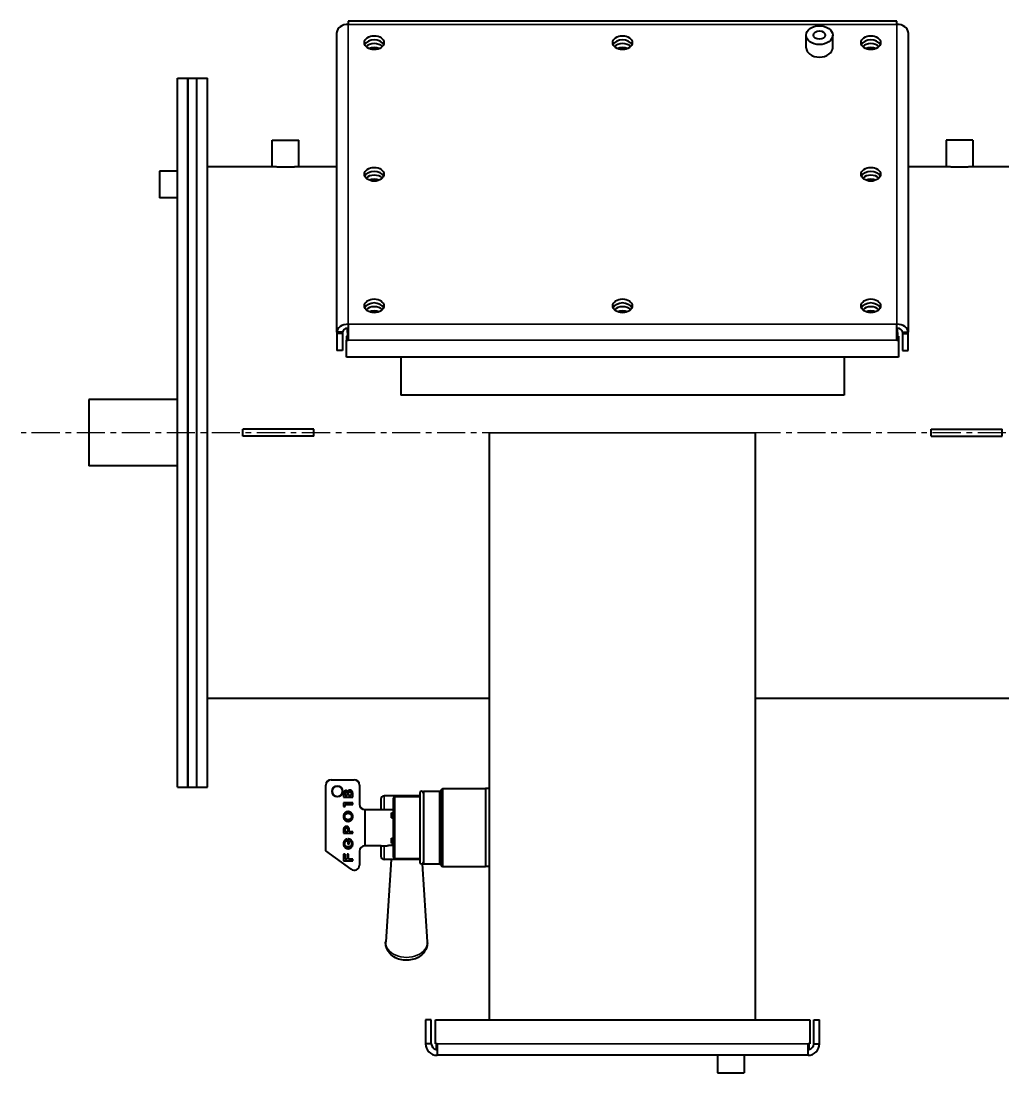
# Model space of a CAD drawing. Header units: millimetres. Extents: x 9486 to 14955, y -5687 to 1872.
# Drawn here: x 10875 to 11428, y -3896 to -3302 of the extents above; entities that cross this region are included whole.
import ezdxf

# ---------------------------------------------------------------- set-up
doc = ezdxf.new("R2010")
doc.units = ezdxf.units.MM
doc.linetypes.add('CENTER', pattern=[50.8, 31.75, -6.35, 6.35, -6.35])
doc.layers.add('가시적인 것(ISO)', color=3, linetype='Continuous', lineweight=40)
doc.layers.add('가시적인 좁은 것(ISO)', color=3, linetype='Continuous', lineweight=35)

msp = doc.modelspace()

# ---------------------------------------------------------------- linework, layer by layer
at = {"color": 1, "linetype": 'CENTER', "ltscale": 0.5}
msp.add_line((11633.138, -3534.315), (10874.687, -3534.315), dxfattribs=at)
at = {"layer": '가시적인 것(ISO)'}
for p, q in [((11059.218, -3303.94), (11058.28, -3303.94)), ((11058.28, -3303.988), (11058.28, -3303.94)), ((11368.418, -3302.065), (11059.218, -3302.065)), ((11059.218, -3302.065), (11059.218, -3303.94)), ((11368.418, -3303.94), (11368.418, -3302.065)), ((11369.355, -3303.94), (11368.418, -3303.94)), ((11369.355, -3303.988), (11369.355, -3303.94)), ((11052.887, -3307.802), (11052.818, -3307.802)), ((11052.818, -3307.802), (11052.818, -3308.465)), ((11052.818, -3477.605), (11052.818, -3308.465)), ((11317.318, -3317.092), (11317.318, -3310.021)), ((11332.318, -3317.092), (11332.318, -3310.021)), ((11374.749, -3307.802), (11374.818, -3307.802)), ((11374.818, -3308.465), (11374.818, -3307.802)), ((11374.818, -3308.465), (11374.818, -3477.605)), ((10962.818, -3734.315), (10962.818, -3334.315)), ((10962.818, -3334.315), (10968.818, -3334.315)), ((10968.818, -3334.315), (10968.818, -3734.315)), ((10968.818, -3334.315), (10973.818, -3334.315)), ((10968.818, -3734.315), (10968.818, -3334.315)), ((10973.818, -3734.315), (10973.818, -3334.315)), ((10973.818, -3334.315), (10979.818, -3334.315)), ((10973.818, -3734.315), (10973.818, -3334.315)), ((10979.818, -3734.315), (10979.818, -3334.315)), ((11016.318, -3369.315), (11031.318, -3369.315)), ((11016.318, -3384.315), (11016.318, -3369.315)), ((11031.318, -3384.315), (11031.318, -3369.315)), ((11411.318, -3369.315), (11396.318, -3369.315)), ((11396.318, -3369.315), (11396.318, -3384.315)), ((11411.318, -3369.315), (11411.318, -3384.315)), ((10952.818, -3386.815), (10952.818, -3401.815)), ((10962.818, -3386.815), (10952.818, -3386.815)), ((11016.318, -3384.315), (10979.818, -3384.315)), ((11052.818, -3384.315), (11031.318, -3384.315)), ((11396.318, -3384.315), (11374.818, -3384.315)), ((11447.818, -3384.315), (11411.318, -3384.315)), ((10962.818, -3401.815), (10952.818, -3401.815)), ((11056.018, -3477.605), (11052.818, -3477.605)), ((11052.818, -3477.605), (11052.818, -3478.268)), ((11056.018, -3477.605), (11056.018, -3478.268)), ((11058.818, -3475.342), (11058.818, -3475.625)), ((11058.818, -3475.625), (11059.218, -3475.625)), ((11058.818, -3477.747), (11058.818, -3475.625)), ((11059.218, -3473.08), (11059.218, -3482.131)), ((11368.418, -3482.131), (11368.418, -3473.08)), ((11368.418, -3475.625), (11368.818, -3475.625)), ((11368.818, -3475.625), (11368.818, -3475.342)), ((11368.818, -3477.747), (11368.818, -3475.625)), ((11371.618, -3477.605), (11371.618, -3478.268)), ((11371.618, -3477.605), (11374.818, -3477.605)), ((11374.818, -3478.268), (11374.818, -3477.605)), ((11056.018, -3478.268), (11052.818, -3478.268)), ((11052.818, -3478.268), (11052.818, -3487.885)), ((11056.018, -3478.268), (11056.018, -3487.885)), ((11059.218, -3479.868), (11058.28, -3479.868)), ((11058.28, -3479.868), (11058.28, -3482.131)), ((11058.28, -3491.747), (11058.28, -3482.131)), ((11058.28, -3482.131), (11059.218, -3482.131)), ((11058.818, -3477.747), (11058.818, -3479.868)), ((11058.818, -3477.747), (11059.218, -3477.747)), ((11058.818, -3477.747), (11059.218, -3477.747)), ((11368.418, -3477.747), (11368.818, -3477.747)), ((11368.418, -3477.747), (11368.818, -3477.747)), ((11368.418, -3479.868), (11369.355, -3479.868)), ((11368.418, -3482.131), (11369.355, -3482.131)), ((11368.818, -3477.747), (11368.818, -3479.868)), ((11369.355, -3479.868), (11369.355, -3482.131)), ((11369.355, -3482.131), (11369.355, -3491.747)), ((11371.618, -3478.268), (11371.618, -3487.885)), ((11371.618, -3478.268), (11374.818, -3478.268)), ((11374.818, -3487.885), (11374.818, -3478.268)), ((11056.018, -3487.885), (11052.818, -3487.885)), ((11371.618, -3487.885), (11374.818, -3487.885)), ((11369.355, -3491.747), (11058.28, -3491.747)), ((11088.818, -3491.747), (11088.818, -3513.102)), ((11338.818, -3491.747), (11338.818, -3513.102)), ((11338.818, -3513.102), (11088.818, -3513.102)), ((10912.818, -3515.565), (10912.818, -3553.065)), ((10962.818, -3515.565), (10912.818, -3515.565)), ((11039.818, -3532.315), (10999.818, -3532.315)), ((10999.818, -3536.315), (10999.818, -3532.315)), ((11039.818, -3536.315), (10999.818, -3536.315)), ((11039.818, -3536.315), (11039.818, -3532.315)), ((11138.818, -3865.515), (11138.818, -3534.315)), ((11288.818, -3865.515), (11288.818, -3534.315)), ((11387.818, -3536.315), (11387.818, -3532.315)), ((11387.818, -3532.315), (11427.818, -3532.315)), ((11387.818, -3536.315), (11427.818, -3536.315)), ((11427.818, -3536.315), (11427.818, -3532.315)), ((10962.818, -3553.065), (10912.818, -3553.065)), ((11138.818, -3684.315), (10979.818, -3684.315)), ((11447.818, -3684.315), (11288.818, -3684.315)), ((11049.518, -3730.097), (11062.518, -3730.097)), ((11049.518, -3730.098), (11062.518, -3730.098)), ((11049.518, -3730.15), (11062.518, -3730.15)), ((10962.818, -3734.315), (10968.818, -3734.315)), ((10968.818, -3734.315), (10973.818, -3734.315)), ((10973.818, -3734.315), (10979.818, -3734.315)), ((11046.518, -3733.097), (11046.518, -3733.095)), ((11046.518, -3733.097), (11046.518, -3733.149)), ((11046.518, -3770.137), (11046.518, -3733.149)), ((11056.553, -3737.788), (11056.553, -3739.952)), ((11057.348, -3737.776), (11057.348, -3737.777)), ((11057.348, -3739.035), (11057.348, -3737.777)), ((11057.929, -3737.14), (11057.929, -3737.14)), ((11058.51, -3737.776), (11058.51, -3737.777)), ((11058.51, -3737.777), (11058.51, -3739.035)), ((11059.305, -3739.035), (11059.305, -3737.695)), ((11059.305, -3737.695), (11059.305, -3737.695)), ((11060.1, -3736.896), (11060.1, -3736.896)), ((11060.895, -3737.695), (11060.895, -3737.695)), ((11060.895, -3737.695), (11060.895, -3739.035)), ((11061.69, -3739.952), (11061.69, -3737.674)), ((11065.518, -3733.095), (11065.518, -3733.097)), ((11065.518, -3733.097), (11065.518, -3733.149)), ((11065.518, -3733.149), (11065.518, -3743.944)), ((11099.518, -3737.615), (11099.518, -3776.615)), ((11101.518, -3736.615), (11101.518, -3777.615)), ((11101.518, -3736.615), (11110.581, -3736.615)), ((11112.518, -3735.115), (11136.518, -3735.115)), ((11136.518, -3735.115), (11136.518, -3779.115)), ((11136.518, -3735.115), (11136.518, -3779.115)), ((11138.818, -3735.115), (11136.518, -3735.115)), ((11056.553, -3739.952), (11061.69, -3739.952)), ((11056.553, -3739.952), (11061.69, -3739.952)), ((11056.553, -3743.131), (11056.553, -3745.131)), ((11061.69, -3743.131), (11056.553, -3743.131)), ((11058.51, -3739.035), (11057.348, -3739.035)), ((11057.348, -3744.048), (11061.69, -3744.048)), ((11057.348, -3745.131), (11057.348, -3744.048)), ((11057.348, -3744.048), (11061.69, -3744.048)), ((11057.348, -3744.048), (11057.348, -3744.048)), ((11060.895, -3739.035), (11059.305, -3739.035)), ((11061.69, -3744.048), (11061.69, -3743.131)), ((11077.518, -3741.115), (11077.518, -3746.891)), ((11099.518, -3739.115), (11079.518, -3739.115)), ((11084.518, -3740.615), (11084.518, -3773.615)), ((11085.518, -3739.615), (11099.518, -3739.615)), ((11056.553, -3745.131), (11057.348, -3745.131)), ((11056.553, -3745.131), (11057.348, -3745.131)), ((11059.128, -3748.999), (11059.128, -3749)), ((11068.518, -3746.886), (11077.518, -3746.886)), ((11068.518, -3746.891), (11077.704, -3746.891)), ((11068.518, -3746.891), (11077.704, -3746.891)), ((11068.518, -3746.943), (11077.719, -3746.943)), ((11068.518, -3746.943), (11068.518, -3767.339)), ((11068.518, -3746.943), (11077.719, -3746.943)), ((11077.692, -3746.911), (11077.719, -3746.865)), ((11077.719, -3746.865), (11077.719, -3746.943)), ((11077.719, -3746.865), (11084.518, -3746.865)), ((11083.518, -3751.644), (11083.518, -3748.743)), ((11083.518, -3748.743), (11084.518, -3748.743)), ((11083.518, -3750.154), (11084.518, -3750.154)), ((11057.226, -3750.827), (11057.226, -3750.827)), ((11059.122, -3753.584), (11059.122, -3753.584)), ((11061.017, -3750.827), (11061.017, -3750.827)), ((11083.518, -3751.644), (11084.518, -3751.644)), ((11056.553, -3757.964), (11056.553, -3760.309)), ((11056.553, -3760.308), (11061.69, -3760.308)), ((11056.553, -3760.309), (11061.69, -3760.309)), ((11057.348, -3759.392), (11057.348, -3758.099)), ((11057.348, -3758.099), (11057.348, -3758.099)), ((11058.938, -3759.392), (11057.348, -3759.392)), ((11058.15, -3757.313), (11058.15, -3757.313)), ((11058.938, -3758.099), (11058.938, -3758.099)), ((11058.938, -3758.099), (11058.938, -3759.392)), ((11059.733, -3759.392), (11059.733, -3757.964)), ((11061.69, -3759.392), (11059.733, -3759.392)), ((11061.69, -3760.309), (11061.69, -3759.392)), ((11057.226, -3766.215), (11057.226, -3766.215)), ((11058.284, -3764.551), (11058.284, -3763.623)), ((11058.877, -3763.52), (11058.877, -3766.486)), ((11058.877, -3766.485), (11059.672, -3766.485)), ((11058.877, -3766.486), (11059.672, -3766.486)), ((11059.672, -3766.486), (11059.672, -3764.436)), ((11059.672, -3764.436), (11059.672, -3764.436)), ((11061.017, -3766.215), (11061.017, -3766.215)), ((11077.719, -3767.339), (11068.518, -3767.339)), ((11077.719, -3767.388), (11068.518, -3767.388)), ((11077.518, -3767.393), (11068.518, -3767.393)), ((11077.518, -3767.388), (11077.518, -3773.115)), ((11077.719, -3767.339), (11077.719, -3767.388)), ((11077.719, -3767.365), (11081.036, -3767.365)), ((11083.518, -3765.783), (11083.518, -3763.029)), ((11083.518, -3763.029), (11084.518, -3763.029)), ((11083.518, -3764.076), (11084.518, -3764.076)), ((11083.518, -3764.297), (11084.518, -3764.297)), ((11083.518, -3765.783), (11084.518, -3765.783)), ((11060.738, -3780.611), (11046.518, -3770.137)), ((11046.518, -3770.141), (11046.518, -3770.137)), ((11060.738, -3780.614), (11046.518, -3770.141)), ((11056.553, -3772.086), (11056.553, -3775.774)), ((11057.348, -3772.086), (11056.553, -3772.086)), ((11057.348, -3774.858), (11057.348, -3772.086)), ((11058.571, -3772.15), (11058.571, -3774.858)), ((11059.366, -3772.15), (11058.571, -3772.15)), ((11059.366, -3774.858), (11059.366, -3772.15)), ((11065.518, -3770.387), (11065.518, -3778.197)), ((11056.553, -3775.774), (11061.69, -3775.774)), ((11056.553, -3775.774), (11061.69, -3775.774)), ((11058.571, -3774.858), (11057.348, -3774.858)), ((11061.69, -3774.858), (11059.366, -3774.858)), ((11061.69, -3775.774), (11061.69, -3774.858)), ((11065.518, -3778.2), (11065.518, -3778.197)), ((11099.518, -3775.115), (11079.518, -3775.115)), ((11083.327, -3775.115), (11080.273, -3821.619)), ((11085.518, -3774.615), (11099.518, -3774.615)), ((11100.868, -3777.552), (11103.762, -3821.619)), ((11101.518, -3777.615), (11110.581, -3777.615)), ((11112.518, -3779.115), (11136.518, -3779.115)), ((11138.818, -3779.115), (11136.518, -3779.115)), ((11102.818, -3865.515), (11102.818, -3879.115)), ((11106.018, -3865.515), (11102.818, -3865.515)), ((11106.018, -3879.115), (11106.018, -3865.515)), ((11108.28, -3879.115), (11108.28, -3865.515)), ((11108.28, -3865.515), (11319.355, -3865.515)), ((11319.355, -3865.515), (11319.355, -3879.115)), ((11321.618, -3879.115), (11321.618, -3865.515)), ((11321.618, -3865.515), (11324.818, -3865.515)), ((11324.818, -3879.115), (11324.818, -3865.515)), ((11106.018, -3879.115), (11102.818, -3879.115)), ((11109.218, -3879.115), (11108.28, -3879.115)), ((11108.818, -3879.315), (11108.818, -3882.315)), ((11109.218, -3879.315), (11108.818, -3879.315)), ((11109.218, -3879.115), (11109.218, -3885.515)), ((11318.418, -3885.515), (11318.418, -3879.115)), ((11319.355, -3879.115), (11318.418, -3879.115)), ((11318.818, -3879.315), (11318.418, -3879.315)), ((11318.818, -3879.315), (11318.818, -3882.315)), ((11321.618, -3879.115), (11324.818, -3879.115)), ((11108.818, -3882.315), (11109.218, -3882.315)), ((11318.418, -3885.515), (11109.218, -3885.515)), ((11267.318, -3885.515), (11267.318, -3895.515)), ((11282.318, -3885.515), (11282.318, -3895.515)), ((11318.418, -3882.315), (11318.818, -3882.315)), ((11267.318, -3895.515), (11282.318, -3895.515))]:
    msp.add_line(p, q, dxfattribs=at)
for centre, radius, start, end in [((11100.518, -3737.615), 1, 0, 180), ((11110.581, -3735.615), 1, 270, 345.522488), ((11112.518, -3736.115), 1, 90, 165.522488), ((11079.518, -3741.115), 2, 90, 180), ((11085.518, -3740.615), 1, 90, 180), ((11079.518, -3773.115), 2, 180, 270), ((11085.518, -3773.615), 1, 180, 270), ((11100.518, -3776.615), 1, 180, 0), ((11110.581, -3778.615), 1, 14.477512, 90), ((11112.518, -3778.115), 1, 194.477512, 270), ((11109.218, -3879.115), 6.4, 180, 270), ((11109.218, -3879.115), 3.2, 180, 262.819244), ((11318.418, -3879.115), 6.4, 270, 0), ((11318.418, -3879.115), 3.2, 277.180756, 0)]:
    msp.add_arc(centre, radius, start, end, dxfattribs=at)
for centre, major_axis, ratio, start_param, end_param in [((11059.218, -3308.465), (-6.4, 0), 0.7071068, 4.712389, 6.2831853), ((11368.418, -3308.465), (6.4, 0), 0.7071068, 0, 1.5707963), ((11073.818, -3316.526), (-5.5, 0), 0.7071068, 3.4367695, 5.9880084), ((11073.818, -3316.526), (5.5, 0), 0.7071068, 0.2951769, 2.8464158), ((11073.818, -3318.648), (5.5, 0), 0.7071068, 0.5987815, 2.5428112), ((11073.818, -3318.648), (-5.5, 0), 0.7071068, 3.7403741, 5.6844038), ((11073.818, -3320.91), (-5.5, 0), 0.7071068, 4.1662677, 5.2585103), ((11213.818, -3316.526), (-5.5, 0), 0.7071068, 3.4367695, 5.9880084), ((11213.818, -3316.526), (5.5, 0), 0.7071068, 0.2951769, 2.8464158), ((11213.818, -3318.648), (5.5, 0), 0.7071068, 0.5987815, 2.5428112), ((11213.818, -3318.648), (-5.5, 0), 0.7071068, 3.7403741, 5.6844038), ((11213.818, -3320.91), (-5.5, 0), 0.7071068, 4.1662677, 5.2585103), ((11324.818, -3317.092), (7.5, 0), 0.7071068, 3.1415927, 6.2831853), ((11353.818, -3316.526), (-5.5, 0), 0.7071068, 3.4367695, 5.9880084), ((11353.818, -3316.526), (5.5, 0), 0.7071068, 0.2951769, 2.8464158), ((11353.818, -3318.648), (5.5, 0), 0.7071068, 0.5987815, 2.5428112), ((11353.818, -3318.648), (-5.5, 0), 0.7071068, 3.7403741, 5.6844038), ((11353.818, -3320.91), (-5.5, 0), 0.7071068, 4.1662677, 5.2585103), ((11073.818, -3390.772), (-5.5, 0), 0.7071068, 3.4367695, 5.9880084), ((11073.818, -3390.772), (5.5, 0), 0.7071068, 0.2951769, 2.8464158), ((11353.818, -3390.772), (-5.5, 0), 0.7071068, 3.4367695, 5.9880084), ((11353.818, -3390.772), (5.5, 0), 0.7071068, 0.2951769, 2.8464158), ((11073.818, -3392.894), (5.5, 0), 0.7071068, 0.5987815, 2.5428112), ((11073.818, -3392.894), (-5.5, 0), 0.7071068, 3.7403741, 5.6844038), ((11073.818, -3395.156), (-5.5, 0), 0.7071068, 4.1662677, 5.2585103), ((11353.818, -3392.894), (5.5, 0), 0.7071068, 0.5987815, 2.5428112), ((11353.818, -3392.894), (-5.5, 0), 0.7071068, 3.7403741, 5.6844038), ((11353.818, -3395.156), (-5.5, 0), 0.7071068, 4.1662677, 5.2585103), ((11073.818, -3465.019), (-5.5, 0), 0.7071068, 3.4367695, 5.9880084), ((11073.818, -3465.019), (5.5, 0), 0.7071068, 0.2951769, 2.8464158), ((11073.818, -3467.14), (5.5, 0), 0.7071068, 0.5987815, 2.5428112), ((11073.818, -3467.14), (-5.5, 0), 0.7071068, 3.7403741, 5.6844038), ((11073.818, -3469.403), (-5.5, 0), 0.7071068, 4.1662677, 5.2585103), ((11213.818, -3465.019), (-5.5, 0), 0.7071068, 3.4367695, 5.9880084), ((11213.818, -3465.019), (5.5, 0), 0.7071068, 0.2951769, 2.8464158), ((11213.818, -3467.14), (5.5, 0), 0.7071068, 0.5987815, 2.5428112), ((11213.818, -3467.14), (-5.5, 0), 0.7071068, 3.7403741, 5.6844038), ((11213.818, -3469.403), (-5.5, 0), 0.7071068, 4.1662677, 5.2585103), ((11353.818, -3465.019), (-5.5, 0), 0.7071068, 3.4367695, 5.9880084), ((11353.818, -3465.019), (5.5, 0), 0.7071068, 0.2951769, 2.8464158), ((11353.818, -3467.14), (5.5, 0), 0.7071068, 0.5987815, 2.5428112), ((11353.818, -3467.14), (-5.5, 0), 0.7071068, 3.7403741, 5.6844038), ((11353.818, -3469.403), (-5.5, 0), 0.7071068, 4.1662677, 5.2585103), ((11059.218, -3477.605), (-6.4, 0), 0.7071068, 4.712389, 6.2831853), ((11059.218, -3477.605), (-3.2, 0), 0.7071068, 4.8377168, 6.2831853), ((11368.418, -3477.605), (6.4, 0), 0.7071068, 0, 1.5707963), ((11368.418, -3477.605), (3.2, 0), 0.7071068, 0, 1.4454685), ((11049.518, -3733.095), (-3, 0), 0.9994272, 4.712389, 6.2831853), ((11049.518, -3733.097), (-3, 0), 0.999662, 4.712389, 6.2831853), ((11049.518, -3733.149), (-3, 0), 0.999662, 4.712389, 6.2831853), ((11062.518, -3733.095), (3, 0), 0.9994272, 0, 1.5707963), ((11062.518, -3733.097), (3, 0), 0.999662, 0, 1.5707963), ((11062.518, -3733.149), (3, 0), 0.999662, 0, 1.5707963), ((11053.018, -3736.661), (-3, 0), 0.9994272, 3.1528803, 6.2718977), ((11053.018, -3736.593), (3, 0), 0.9994272, 3.1507679, 6.27401), ((11053.018, -3736.596), (3, 0), 0.999662, 3.1502615, 6.2745165), ((11068.518, -3743.888), (-3, 0), 0.9994272, 0, 1.5707963), ((11068.518, -3743.892), (-3, 0), 0.999662, 0, 1.5707963), ((11068.518, -3743.944), (-3, 0), 0.999662, 0, 1.5707963), ((11068.518, -3770.387), (-3, 0), 0.999662, 4.712389, 6.2831853), ((11068.518, -3770.391), (-3, 0), 0.9994272, 4.712389, 6.2831853), ((11062.518, -3778.197), (3, 0), 0.999662, 4.0773622, 6.2831853), ((11062.518, -3778.2), (3, 0), 0.9994272, 4.0773622, 6.2831853)]:
    msp.add_ellipse(centre, major_axis=major_axis, ratio=ratio, start_param=start_param, end_param=end_param, dxfattribs=at)
for centre, major_axis, ratio in [((11324.818, -3310.021), (-7.5, 0), 0.7071068), ((11073.818, -3314.263), (-5.5, 0), 0.7071068), ((11213.818, -3314.263), (-5.5, 0), 0.7071068), ((11324.818, -3310.021), (-3.323, 0), 0.7071068), ((11353.818, -3314.263), (-5.5, 0), 0.7071068), ((11073.818, -3388.51), (-5.5, 0), 0.7071068), ((11353.818, -3388.51), (-5.5, 0), 0.7071068), ((11073.818, -3462.756), (-5.5, 0), 0.7071068), ((11213.818, -3462.756), (-5.5, 0), 0.7071068), ((11353.818, -3462.756), (-5.5, 0), 0.7071068), ((11053.018, -3736.648), (-3, 0), 0.999662)]:
    msp.add_ellipse(centre, major_axis=major_axis, ratio=ratio, dxfattribs=at)
for points, knots in [([(11023.818, -3384.503), (11022.876, -3384.503), (11021.871, -3384.493), (11020.023, -3384.458), (11019.18, -3384.432), (11017.849, -3384.385), (11017.271, -3384.36), (11016.506, -3384.325), (11016.393, -3384.319), (11016.318, -3384.315)], [2.2605244, 2.2605244, 2.2605244, 2.2605244, 2.54309, 2.54309, 2.8256556, 2.8256556, 3.1082211, 3.1082211, 3.3907867, 3.3907867, 3.3907867, 3.3907867]), ([(11031.318, -3384.315), (11031.242, -3384.319), (11031.129, -3384.325), (11030.364, -3384.36), (11029.787, -3384.385), (11028.455, -3384.432), (11027.612, -3384.458), (11025.764, -3384.493), (11024.76, -3384.503), (11023.818, -3384.503)], [5.6513111, 5.6513111, 5.6513111, 5.6513111, 5.9338766, 5.9338766, 6.2164422, 6.2164422, 6.4990077, 6.4990077, 6.7815733, 6.7815733, 6.7815733, 6.7815733]), ([(11403.818, -3384.503), (11402.876, -3384.503), (11401.871, -3384.493), (11400.023, -3384.458), (11399.18, -3384.432), (11397.849, -3384.385), (11397.271, -3384.36), (11396.506, -3384.325), (11396.393, -3384.319), (11396.318, -3384.315)], [0, 0, 0, 0, 0.2825656, 0.2825656, 0.5651312, 0.5651312, 0.8476967, 0.8476967, 1.1302622, 1.1302622, 1.1302622, 1.1302622]), ([(11411.318, -3384.315), (11411.242, -3384.319), (11411.129, -3384.325), (11410.364, -3384.36), (11409.787, -3384.385), (11408.455, -3384.432), (11407.612, -3384.458), (11405.764, -3384.493), (11404.76, -3384.503), (11403.818, -3384.503)], [3.3907867, 3.3907867, 3.3907867, 3.3907867, 3.6733522, 3.6733522, 3.9559177, 3.9559177, 4.2384833, 4.2384833, 4.5210489, 4.5210489, 4.5210489, 4.5210489]), ([(11057.876, -3736.223), (11057.834, -3736.225), (11057.752, -3736.228), (11057.63, -3736.246), (11057.512, -3736.278), (11057.395, -3736.321), (11057.283, -3736.378), (11057.173, -3736.447), (11057.065, -3736.528), (11056.962, -3736.621), (11056.865, -3736.725), (11056.781, -3736.843), (11056.711, -3736.972), (11056.652, -3737.113), (11056.608, -3737.266), (11056.577, -3737.43), (11056.557, -3737.605), (11056.555, -3737.726), (11056.553, -3737.788)], [0, 0, 0, 0, 0.0542712, 0.1073902, 0.1608808, 0.214697, 0.2693208, 0.3258811, 0.3842425, 0.4453458, 0.5075986, 0.5700632, 0.6342404, 0.7002015, 0.7693184, 0.8419179, 0.9186587, 1, 1, 1, 1]), ([(11057.348, -3737.776), (11057.349, -3737.751), (11057.35, -3737.702), (11057.359, -3737.631), (11057.373, -3737.564), (11057.393, -3737.502), (11057.418, -3737.445), (11057.451, -3737.393), (11057.488, -3737.345), (11057.545, -3737.289), (11057.622, -3737.231), (11057.719, -3737.177), (11057.823, -3737.147), (11057.894, -3737.142), (11057.929, -3737.14)], [0, 0, 0, 0, 0.0784327, 0.1523894, 0.2234133, 0.2902387, 0.3555143, 0.4182997, 0.4812103, 0.5443475, 0.6661785, 0.7798037, 0.8903242, 1, 1, 1, 1]), ([(11057.348, -3737.777), (11057.349, -3737.751), (11057.35, -3737.702), (11057.359, -3737.631), (11057.373, -3737.565), (11057.393, -3737.503), (11057.418, -3737.445), (11057.451, -3737.393), (11057.488, -3737.345), (11057.545, -3737.289), (11057.622, -3737.232), (11057.719, -3737.177), (11057.823, -3737.147), (11057.894, -3737.143), (11057.929, -3737.14)], [0, 0, 0, 0, 0.0784327, 0.1523894, 0.2234133, 0.2902387, 0.3555143, 0.4182997, 0.4812103, 0.5443475, 0.6661785, 0.7798037, 0.8903242, 1, 1, 1, 1]), ([(11058.865, -3736.752), (11058.863, -3736.75), (11058.857, -3736.746), (11058.845, -3736.732), (11058.823, -3736.712), (11058.791, -3736.683), (11058.752, -3736.645), (11058.703, -3736.601), (11058.646, -3736.548), (11058.582, -3736.486), (11058.512, -3736.425), (11058.434, -3736.371), (11058.351, -3736.325), (11058.265, -3736.288), (11058.174, -3736.259), (11058.079, -3736.238), (11057.979, -3736.225), (11057.911, -3736.224), (11057.876, -3736.223)], [0, 0, 0, 0, 0.0052744, 0.0204184, 0.0466357, 0.0833723, 0.1299838, 0.1871125, 0.2547182, 0.3328028, 0.4151795, 0.4962944, 0.5774219, 0.6582184, 0.7402814, 0.8238195, 0.9101535, 1, 1, 1, 1]), ([(11057.929, -3737.14), (11057.964, -3737.142), (11058.035, -3737.147), (11058.139, -3737.177), (11058.237, -3737.231), (11058.315, -3737.289), (11058.372, -3737.345), (11058.409, -3737.392), (11058.44, -3737.445), (11058.466, -3737.502), (11058.486, -3737.564), (11058.5, -3737.631), (11058.509, -3737.702), (11058.51, -3737.751), (11058.51, -3737.776)], [0, 0, 0, 0, 0.1096358, 0.2201162, 0.3345755, 0.4563622, 0.5194763, 0.582364, 0.6446152, 0.709867, 0.7766681, 0.8476661, 0.9215958, 1, 1, 1, 1]), ([(11057.929, -3737.14), (11057.964, -3737.143), (11058.035, -3737.147), (11058.139, -3737.177), (11058.237, -3737.231), (11058.315, -3737.289), (11058.372, -3737.345), (11058.409, -3737.393), (11058.44, -3737.445), (11058.466, -3737.503), (11058.486, -3737.565), (11058.5, -3737.631), (11058.509, -3737.702), (11058.51, -3737.751), (11058.51, -3737.777)], [0, 0, 0, 0, 0.1096358, 0.2201162, 0.3345755, 0.4563622, 0.5194763, 0.582364, 0.6446152, 0.709867, 0.7766681, 0.8476661, 0.9215958, 1, 1, 1, 1]), ([(11060.097, -3735.979), (11060.043, -3735.98), (11059.937, -3735.982), (11059.785, -3736), (11059.646, -3736.03), (11059.519, -3736.072), (11059.405, -3736.126), (11059.303, -3736.194), (11059.214, -3736.273), (11059.141, -3736.363), (11059.079, -3736.452), (11059.023, -3736.531), (11058.975, -3736.597), (11058.936, -3736.651), (11058.907, -3736.694), (11058.884, -3736.723), (11058.873, -3736.742), (11058.866, -3736.75), (11058.865, -3736.752)], [0, 0, 0, 0, 0.1056459, 0.204516, 0.2961979, 0.381522, 0.4629903, 0.5409067, 0.6169988, 0.6932861, 0.76542, 0.8274343, 0.8800466, 0.923399, 0.9566315, 0.9809633, 0.9951777, 1, 1, 1, 1]), ([(11059.305, -3737.695), (11059.308, -3737.646), (11059.312, -3737.548), (11059.357, -3737.406), (11059.425, -3737.27), (11059.505, -3737.165), (11059.578, -3737.087), (11059.639, -3737.036), (11059.705, -3736.993), (11059.775, -3736.957), (11059.85, -3736.929), (11059.929, -3736.909), (11060.013, -3736.898), (11060.071, -3736.896), (11060.1, -3736.896)], [0, 0, 0, 0, 0.1171285, 0.2331602, 0.3535118, 0.4809789, 0.5462264, 0.6095758, 0.6717398, 0.7341324, 0.7975734, 0.8628432, 0.9297966, 1, 1, 1, 1]), ([(11059.305, -3737.695), (11059.308, -3737.646), (11059.312, -3737.549), (11059.357, -3737.407), (11059.425, -3737.27), (11059.505, -3737.166), (11059.578, -3737.087), (11059.639, -3737.037), (11059.705, -3736.993), (11059.775, -3736.957), (11059.85, -3736.93), (11059.929, -3736.91), (11060.013, -3736.898), (11060.071, -3736.897), (11060.1, -3736.896)], [0, 0, 0, 0, 0.1171285, 0.2331602, 0.3535118, 0.4809789, 0.5462264, 0.6095758, 0.6717398, 0.7341324, 0.7975734, 0.8628432, 0.9297966, 1, 1, 1, 1]), ([(11061.69, -3737.674), (11061.689, -3737.635), (11061.686, -3737.554), (11061.669, -3737.43), (11061.642, -3737.301), (11061.604, -3737.168), (11061.555, -3737.031), (11061.495, -3736.888), (11061.424, -3736.742), (11061.345, -3736.592), (11061.252, -3736.448), (11061.138, -3736.322), (11061.006, -3736.216), (11060.858, -3736.128), (11060.691, -3736.061), (11060.509, -3736.013), (11060.308, -3735.984), (11060.169, -3735.981), (11060.097, -3735.979)], [0, 0, 0, 0, 0.04546948, 0.09348877, 0.14362772, 0.19660403, 0.25255569, 0.31132657, 0.37390468, 0.4396166, 0.50595027, 0.57052549, 0.63459078, 0.70010643, 0.76812059, 0.8401735, 0.91714406, 1, 1, 1, 1]), ([(11060.1, -3736.896), (11060.129, -3736.896), (11060.187, -3736.898), (11060.271, -3736.909), (11060.35, -3736.929), (11060.425, -3736.957), (11060.496, -3736.993), (11060.562, -3737.036), (11060.624, -3737.087), (11060.697, -3737.165), (11060.775, -3737.27), (11060.844, -3737.406), (11060.888, -3737.549), (11060.893, -3737.646), (11060.895, -3737.695)], [0, 0, 0, 0, 0.0701906, 0.1371317, 0.2023896, 0.2658191, 0.3282003, 0.3909899, 0.4543277, 0.5195634, 0.6465528, 0.7668824, 0.8828929, 1, 1, 1, 1]), ([(11060.1, -3736.896), (11060.129, -3736.897), (11060.187, -3736.898), (11060.271, -3736.91), (11060.35, -3736.93), (11060.425, -3736.957), (11060.496, -3736.993), (11060.562, -3737.036), (11060.624, -3737.087), (11060.697, -3737.165), (11060.775, -3737.27), (11060.844, -3737.406), (11060.888, -3737.549), (11060.893, -3737.646), (11060.895, -3737.695)], [0, 0, 0, 0, 0.0701906, 0.1371317, 0.2023896, 0.2658191, 0.3282003, 0.3909899, 0.4543277, 0.5195634, 0.6465528, 0.7668824, 0.8828929, 1, 1, 1, 1]), ([(11059.122, -3748.083), (11059.03, -3748.085), (11058.85, -3748.089), (11058.586, -3748.129), (11058.331, -3748.193), (11058.087, -3748.282), (11057.852, -3748.396), (11057.629, -3748.538), (11057.416, -3748.704), (11057.216, -3748.893), (11057.033, -3749.099), (11056.872, -3749.317), (11056.735, -3749.546), (11056.624, -3749.784), (11056.537, -3750.033), (11056.477, -3750.291), (11056.438, -3750.559), (11056.433, -3750.741), (11056.431, -3750.834)], [0, 0, 0, 0, 0.06397, 0.1262838, 0.1873587, 0.2477972, 0.308455, 0.370012, 0.4328989, 0.4977051, 0.5627616, 0.6260422, 0.6879671, 0.7491425, 0.810408, 0.8721912, 0.9351372, 1, 1, 1, 1]), ([(11057.226, -3750.827), (11057.228, -3750.765), (11057.231, -3750.643), (11057.257, -3750.464), (11057.301, -3750.292), (11057.362, -3750.126), (11057.44, -3749.967), (11057.537, -3749.815), (11057.65, -3749.67), (11057.78, -3749.534), (11057.92, -3749.409), (11058.071, -3749.299), (11058.229, -3749.207), (11058.394, -3749.129), (11058.567, -3749.072), (11058.748, -3749.03), (11058.936, -3749.004), (11059.063, -3749.001), (11059.128, -3748.999)], [0, 0, 0, 0, 0.06324412, 0.12444994, 0.18495083, 0.24460177, 0.30489548, 0.36578775, 0.42819463, 0.49269643, 0.55752049, 0.62070422, 0.68258807, 0.74436216, 0.80656223, 0.8694389, 0.9335027, 1, 1, 1, 1]), ([(11057.226, -3750.827), (11057.228, -3750.765), (11057.231, -3750.643), (11057.257, -3750.464), (11057.301, -3750.292), (11057.362, -3750.126), (11057.44, -3749.967), (11057.537, -3749.815), (11057.65, -3749.67), (11057.78, -3749.534), (11057.92, -3749.409), (11058.071, -3749.3), (11058.229, -3749.208), (11058.394, -3749.13), (11058.567, -3749.072), (11058.748, -3749.03), (11058.936, -3749.005), (11059.063, -3749.001), (11059.128, -3749)], [0, 0, 0, 0, 0.06324412, 0.12444994, 0.18495083, 0.24460177, 0.30489548, 0.36578775, 0.42819463, 0.49269643, 0.55752049, 0.62070422, 0.68258807, 0.74436216, 0.80656223, 0.8694389, 0.9335027, 1, 1, 1, 1]), ([(11061.812, -3750.834), (11061.81, -3750.741), (11061.805, -3750.559), (11061.767, -3750.291), (11061.705, -3750.033), (11061.618, -3749.784), (11061.505, -3749.546), (11061.369, -3749.317), (11061.206, -3749.099), (11061.021, -3748.893), (11060.82, -3748.704), (11060.606, -3748.538), (11060.383, -3748.396), (11060.149, -3748.282), (11059.906, -3748.193), (11059.653, -3748.129), (11059.39, -3748.089), (11059.212, -3748.085), (11059.122, -3748.083)], [0, 0, 0, 0, 0.0649152, 0.1279121, 0.1897973, 0.2511861, 0.312506, 0.3744809, 0.4379455, 0.5033519, 0.5685365, 0.6316508, 0.6932574, 0.7537633, 0.8140407, 0.8749482, 0.9366485, 1, 1, 1, 1]), ([(11059.128, -3748.999), (11059.192, -3749.001), (11059.318, -3749.004), (11059.503, -3749.03), (11059.681, -3749.072), (11059.853, -3749.13), (11060.017, -3749.208), (11060.174, -3749.299), (11060.324, -3749.409), (11060.465, -3749.534), (11060.594, -3749.67), (11060.708, -3749.815), (11060.803, -3749.967), (11060.882, -3750.125), (11060.942, -3750.292), (11060.986, -3750.464), (11061.013, -3750.643), (11061.016, -3750.765), (11061.017, -3750.827)], [0, 0, 0, 0, 0.0654734, 0.1291616, 0.1916692, 0.253205, 0.3149456, 0.3770928, 0.4402811, 0.5053811, 0.5701574, 0.6328298, 0.693807, 0.7543573, 0.8142621, 0.8750204, 0.9364867, 1, 1, 1, 1]), ([(11059.128, -3749), (11059.192, -3749.001), (11059.318, -3749.005), (11059.503, -3749.03), (11059.681, -3749.072), (11059.853, -3749.13), (11060.017, -3749.208), (11060.174, -3749.299), (11060.324, -3749.409), (11060.465, -3749.534), (11060.594, -3749.671), (11060.708, -3749.815), (11060.803, -3749.967), (11060.882, -3750.126), (11060.942, -3750.292), (11060.986, -3750.464), (11061.013, -3750.643), (11061.016, -3750.765), (11061.017, -3750.827)], [0, 0, 0, 0, 0.0654734, 0.1291616, 0.1916692, 0.253205, 0.3149456, 0.3770928, 0.4402811, 0.5053811, 0.5701574, 0.6328298, 0.693807, 0.7543573, 0.8142621, 0.8750204, 0.9364867, 1, 1, 1, 1]), ([(11056.431, -3750.834), (11056.433, -3750.927), (11056.438, -3751.111), (11056.477, -3751.382), (11056.537, -3751.642), (11056.624, -3751.891), (11056.735, -3752.131), (11056.872, -3752.359), (11057.033, -3752.577), (11057.217, -3752.782), (11057.416, -3752.97), (11057.629, -3753.134), (11057.852, -3753.274), (11058.087, -3753.387), (11058.331, -3753.475), (11058.586, -3753.538), (11058.85, -3753.578), (11059.03, -3753.582), (11059.122, -3753.584)], [0, 0, 0, 0, 0.0654699, 0.1290191, 0.1911778, 0.2525957, 0.3139149, 0.3757807, 0.4390009, 0.5036617, 0.5682531, 0.6308065, 0.6920676, 0.75257, 0.8128744, 0.8738367, 0.9360911, 1, 1, 1, 1]), ([(11056.431, -3750.834), (11056.433, -3750.927), (11056.438, -3751.111), (11056.477, -3751.381), (11056.537, -3751.642), (11056.624, -3751.891), (11056.735, -3752.13), (11056.872, -3752.359), (11057.033, -3752.577), (11057.217, -3752.781), (11057.416, -3752.97), (11057.629, -3753.134), (11057.852, -3753.274), (11058.087, -3753.386), (11058.331, -3753.475), (11058.586, -3753.538), (11058.85, -3753.577), (11059.03, -3753.582), (11059.122, -3753.584)], [0.00006069, 0.00006069, 0.00006069, 0.00006069, 0.06546991, 0.12901913, 0.19117778, 0.25259569, 0.31391495, 0.3757807, 0.43900092, 0.50366171, 0.5682531, 0.63080653, 0.69206765, 0.75257004, 0.81287445, 0.87383673, 0.9360911, 1, 1, 1, 1]), ([(11058.157, -3756.396), (11058.099, -3756.398), (11057.985, -3756.4), (11057.819, -3756.424), (11057.661, -3756.462), (11057.511, -3756.516), (11057.37, -3756.586), (11057.236, -3756.67), (11057.113, -3756.772), (11056.998, -3756.885), (11056.895, -3757.009), (11056.804, -3757.136), (11056.726, -3757.266), (11056.663, -3757.4), (11056.615, -3757.536), (11056.579, -3757.676), (11056.557, -3757.819), (11056.555, -3757.915), (11056.553, -3757.964)], [0, 0, 0, 0, 0.0699093, 0.1369333, 0.2020856, 0.2653293, 0.3283129, 0.3914448, 0.4552738, 0.5206696, 0.5857721, 0.6484933, 0.7092381, 0.7681229, 0.8263842, 0.8838105, 0.9416087, 1, 1, 1, 1]), ([(11059.128, -3752.667), (11059.063, -3752.666), (11058.936, -3752.662), (11058.748, -3752.637), (11058.567, -3752.595), (11058.394, -3752.536), (11058.229, -3752.46), (11058.071, -3752.367), (11057.92, -3752.258), (11057.78, -3752.133), (11057.65, -3751.996), (11057.537, -3751.851), (11057.441, -3751.698), (11057.361, -3751.538), (11057.302, -3751.37), (11057.257, -3751.195), (11057.231, -3751.013), (11057.228, -3750.89), (11057.226, -3750.827)], [0, 0, 0, 0, 0.0662136, 0.130004, 0.1926124, 0.2546514, 0.3160259, 0.3776457, 0.4405598, 0.5051073, 0.5693339, 0.6317303, 0.692637, 0.7529644, 0.8132752, 0.8741465, 0.936054, 1, 1, 1, 1]), ([(11059.733, -3757.964), (11059.732, -3757.914), (11059.73, -3757.816), (11059.708, -3757.671), (11059.673, -3757.53), (11059.625, -3757.392), (11059.563, -3757.258), (11059.487, -3757.128), (11059.397, -3757.001), (11059.295, -3756.879), (11059.183, -3756.766), (11059.06, -3756.667), (11058.929, -3756.583), (11058.79, -3756.515), (11058.644, -3756.46), (11058.488, -3756.424), (11058.325, -3756.4), (11058.213, -3756.398), (11058.157, -3756.396)], [0, 0, 0, 0, 0.0599797, 0.1189684, 0.1774737, 0.2364003, 0.296069, 0.3568691, 0.4192894, 0.4843266, 0.5493834, 0.6128954, 0.6753061, 0.7377181, 0.800338, 0.8647518, 0.9311207, 1, 1, 1, 1]), ([(11059.122, -3753.584), (11059.212, -3753.582), (11059.39, -3753.578), (11059.653, -3753.538), (11059.906, -3753.475), (11060.149, -3753.387), (11060.383, -3753.274), (11060.606, -3753.134), (11060.82, -3752.97), (11061.021, -3752.782), (11061.207, -3752.578), (11061.369, -3752.359), (11061.505, -3752.13), (11061.618, -3751.892), (11061.705, -3751.642), (11061.767, -3751.382), (11061.805, -3751.111), (11061.81, -3750.927), (11061.812, -3750.834)], [0, 0, 0, 0, 0.0632909, 0.1249322, 0.1857268, 0.2458698, 0.3062199, 0.3675304, 0.4303113, 0.4952813, 0.5602928, 0.6236967, 0.6856123, 0.7470756, 0.8086165, 0.8708769, 0.9344773, 1, 1, 1, 1]), ([(11059.122, -3753.584), (11059.212, -3753.582), (11059.39, -3753.577), (11059.653, -3753.538), (11059.906, -3753.475), (11060.149, -3753.386), (11060.383, -3753.273), (11060.606, -3753.134), (11060.82, -3752.969), (11061.021, -3752.782), (11061.207, -3752.577), (11061.369, -3752.359), (11061.505, -3752.13), (11061.618, -3751.891), (11061.705, -3751.642), (11061.767, -3751.381), (11061.805, -3751.111), (11061.81, -3750.927), (11061.812, -3750.834)], [0, 0, 0, 0, 0.06329086, 0.12493218, 0.18572682, 0.2458698, 0.3062199, 0.36753038, 0.43031134, 0.49528131, 0.56029276, 0.62369669, 0.68561229, 0.74707562, 0.80861646, 0.87087692, 0.93447734, 0.99993925, 0.99993925, 0.99993925, 0.99993925]), ([(11061.017, -3750.827), (11061.016, -3750.89), (11061.013, -3751.013), (11060.986, -3751.195), (11060.942, -3751.37), (11060.882, -3751.538), (11060.803, -3751.698), (11060.708, -3751.851), (11060.594, -3751.996), (11060.465, -3752.133), (11060.324, -3752.258), (11060.174, -3752.368), (11060.017, -3752.46), (11059.853, -3752.535), (11059.682, -3752.595), (11059.503, -3752.637), (11059.318, -3752.662), (11059.192, -3752.666), (11059.128, -3752.667)], [0, 0, 0, 0, 0.06421689, 0.12638663, 0.18751577, 0.24808202, 0.3086649, 0.36965684, 0.43231757, 0.4968162, 0.56163709, 0.62455451, 0.68643533, 0.747774, 0.80915242, 0.87139205, 0.93480721, 1, 1, 1, 1]), ([(11057.348, -3758.099), (11057.351, -3758.051), (11057.356, -3757.955), (11057.399, -3757.815), (11057.465, -3757.681), (11057.543, -3757.579), (11057.615, -3757.501), (11057.677, -3757.452), (11057.743, -3757.408), (11057.815, -3757.374), (11057.891, -3757.345), (11057.973, -3757.327), (11058.06, -3757.315), (11058.119, -3757.314), (11058.15, -3757.313)], [0, 0, 0, 0, 0.1150066, 0.2295155, 0.3472984, 0.4728017, 0.5370583, 0.6000093, 0.6628955, 0.7257167, 0.7906769, 0.8573373, 0.9266507, 1, 1, 1, 1]), ([(11057.348, -3758.099), (11057.351, -3758.051), (11057.356, -3757.955), (11057.399, -3757.816), (11057.465, -3757.681), (11057.543, -3757.579), (11057.615, -3757.501), (11057.677, -3757.452), (11057.743, -3757.408), (11057.815, -3757.374), (11057.891, -3757.346), (11057.973, -3757.327), (11058.06, -3757.315), (11058.119, -3757.314), (11058.15, -3757.313)], [0, 0, 0, 0, 0.1150066, 0.2295155, 0.3472984, 0.4728017, 0.5370583, 0.6000093, 0.6628955, 0.7257167, 0.7906769, 0.8573373, 0.9266507, 1, 1, 1, 1]), ([(11058.15, -3757.313), (11058.178, -3757.314), (11058.234, -3757.315), (11058.316, -3757.327), (11058.394, -3757.345), (11058.467, -3757.374), (11058.537, -3757.408), (11058.602, -3757.452), (11058.663, -3757.502), (11058.737, -3757.578), (11058.817, -3757.681), (11058.886, -3757.815), (11058.931, -3757.955), (11058.936, -3758.051), (11058.938, -3758.099)], [0, 0, 0, 0, 0.06892712, 0.13534213, 0.19989235, 0.26282739, 0.32580046, 0.3888875, 0.45208829, 0.51828663, 0.64687838, 0.76694859, 0.88344347, 1, 1, 1, 1]), ([(11058.15, -3757.313), (11058.178, -3757.314), (11058.234, -3757.315), (11058.316, -3757.327), (11058.394, -3757.346), (11058.467, -3757.375), (11058.537, -3757.408), (11058.602, -3757.452), (11058.663, -3757.502), (11058.737, -3757.578), (11058.817, -3757.681), (11058.886, -3757.816), (11058.931, -3757.955), (11058.936, -3758.051), (11058.938, -3758.099)], [0, 0, 0, 0, 0.06892712, 0.13534213, 0.19989235, 0.26282739, 0.32580046, 0.3888875, 0.45208829, 0.51828663, 0.64687838, 0.76694859, 0.88344347, 1, 1, 1, 1]), ([(11058.284, -3763.623), (11058.215, -3763.646), (11058.079, -3763.691), (11057.885, -3763.778), (11057.701, -3763.877), (11057.526, -3763.991), (11057.363, -3764.12), (11057.21, -3764.262), (11057.067, -3764.42), (11056.936, -3764.589), (11056.818, -3764.769), (11056.715, -3764.957), (11056.626, -3765.15), (11056.555, -3765.351), (11056.5, -3765.558), (11056.46, -3765.771), (11056.435, -3765.991), (11056.432, -3766.14), (11056.431, -3766.215)], [0, 0, 0, 0, 0.06337491, 0.12543469, 0.18646074, 0.24723348, 0.30772991, 0.36883335, 0.43075957, 0.49370599, 0.55688092, 0.61942401, 0.68145798, 0.74342203, 0.80592764, 0.86934691, 0.93400538, 1, 1, 1, 1]), ([(11056.431, -3766.215), (11056.433, -3766.307), (11056.438, -3766.489), (11056.477, -3766.757), (11056.537, -3767.016), (11056.624, -3767.265), (11056.735, -3767.505), (11056.872, -3767.735), (11057.033, -3767.956), (11057.186, -3768.13), (11057.317, -3768.263), (11057.42, -3768.357), (11057.525, -3768.444), (11057.632, -3768.525), (11057.742, -3768.599), (11057.855, -3768.667), (11057.971, -3768.728), (11058.088, -3768.784), (11058.209, -3768.831), (11058.332, -3768.874), (11058.457, -3768.91), (11058.585, -3768.938), (11058.715, -3768.962), (11058.849, -3768.976), (11058.984, -3768.988), (11059.075, -3768.989), (11059.122, -3768.989)], [0, 0, 0, 0, 0.0644097, 0.1271318, 0.1886952, 0.2499531, 0.3113145, 0.3734019, 0.4369964, 0.5023231, 0.5352272, 0.5675323, 0.5993177, 0.630488, 0.6614262, 0.6920875, 0.7225639, 0.7528413, 0.7830227, 0.8131581, 0.843527, 0.8741001, 0.9048478, 0.936221, 0.9677095, 1, 1, 1, 1]), ([(11056.431, -3766.215), (11056.433, -3766.307), (11056.438, -3766.489), (11056.477, -3766.757), (11056.537, -3767.015), (11056.624, -3767.265), (11056.735, -3767.505), (11056.872, -3767.735), (11057.033, -3767.956), (11057.186, -3768.13), (11057.317, -3768.263), (11057.42, -3768.357), (11057.525, -3768.444), (11057.632, -3768.524), (11057.742, -3768.599), (11057.855, -3768.667), (11057.971, -3768.728), (11058.088, -3768.784), (11058.209, -3768.831), (11058.332, -3768.873), (11058.457, -3768.91), (11058.585, -3768.938), (11058.715, -3768.962), (11058.849, -3768.976), (11058.984, -3768.988), (11059.075, -3768.988), (11059.122, -3768.989)], [0.00006054, 0.00006054, 0.00006054, 0.00006054, 0.06440966, 0.12713175, 0.18869519, 0.2499531, 0.3113145, 0.37340191, 0.43699638, 0.50232306, 0.5352272, 0.56753231, 0.59931765, 0.63048805, 0.66142618, 0.69208749, 0.72256393, 0.75284128, 0.78302271, 0.81315811, 0.84352701, 0.87410007, 0.90484775, 0.93622105, 0.96770947, 1, 1, 1, 1]), ([(11057.226, -3766.215), (11057.227, -3766.166), (11057.229, -3766.068), (11057.244, -3765.924), (11057.27, -3765.786), (11057.304, -3765.654), (11057.35, -3765.527), (11057.406, -3765.406), (11057.472, -3765.292), (11057.548, -3765.183), (11057.63, -3765.081), (11057.713, -3764.984), (11057.802, -3764.895), (11057.892, -3764.812), (11057.986, -3764.736), (11058.082, -3764.667), (11058.181, -3764.605), (11058.249, -3764.569), (11058.284, -3764.551)], [0, 0, 0, 0, 0.0717245, 0.1410461, 0.2083725, 0.2739109, 0.3384558, 0.4021973, 0.4658079, 0.5295445, 0.5929872, 0.6545463, 0.7146613, 0.7738578, 0.8313458, 0.8883451, 0.9440704, 1, 1, 1, 1]), ([(11057.226, -3766.215), (11057.227, -3766.165), (11057.229, -3766.068), (11057.244, -3765.924), (11057.27, -3765.786), (11057.304, -3765.653), (11057.35, -3765.527), (11057.406, -3765.406), (11057.472, -3765.291), (11057.548, -3765.183), (11057.63, -3765.081), (11057.713, -3764.983), (11057.802, -3764.895), (11057.892, -3764.812), (11057.986, -3764.736), (11058.082, -3764.667), (11058.181, -3764.605), (11058.249, -3764.569), (11058.284, -3764.551)], [0, 0, 0, 0, 0.0717245, 0.1410461, 0.2083725, 0.2739109, 0.3384558, 0.4021973, 0.4658079, 0.5295445, 0.5929872, 0.6545463, 0.7146613, 0.7738578, 0.8313458, 0.8883451, 0.9440704, 1, 1, 1, 1]), ([(11059.122, -3768.072), (11059.06, -3768.07), (11058.939, -3768.067), (11058.761, -3768.042), (11058.588, -3768), (11058.419, -3767.943), (11058.257, -3767.867), (11058.099, -3767.777), (11057.946, -3767.669), (11057.801, -3767.545), (11057.666, -3767.411), (11057.549, -3767.265), (11057.448, -3767.111), (11057.367, -3766.948), (11057.304, -3766.777), (11057.259, -3766.597), (11057.23, -3766.409), (11057.227, -3766.281), (11057.226, -3766.215)], [0, 0, 0, 0, 0.0622821, 0.1231378, 0.1831044, 0.2433566, 0.303669, 0.3653625, 0.428382, 0.4934379, 0.5587387, 0.6218939, 0.6837285, 0.7453156, 0.8068302, 0.8693084, 0.9335098, 1, 1, 1, 1]), ([(11061.812, -3766.215), (11061.81, -3766.139), (11061.805, -3765.985), (11061.772, -3765.755), (11061.716, -3765.526), (11061.638, -3765.296), (11061.538, -3765.066), (11061.415, -3764.837), (11061.27, -3764.608), (11061.134, -3764.42), (11061.014, -3764.273), (11060.915, -3764.17), (11060.811, -3764.073), (11060.7, -3763.986), (11060.583, -3763.905), (11060.459, -3763.832), (11060.329, -3763.766), (11060.193, -3763.708), (11060.05, -3763.659), (11059.901, -3763.615), (11059.746, -3763.58), (11059.584, -3763.552), (11059.416, -3763.533), (11059.242, -3763.52), (11059.062, -3763.515), (11058.939, -3763.518), (11058.877, -3763.52)], [0, 0, 0, 0, 0.0511772, 0.10259, 0.1551747, 0.2091206, 0.2646312, 0.3225597, 0.3826544, 0.4457876, 0.4778553, 0.5096396, 0.5411429, 0.5726743, 0.6042201, 0.6363986, 0.6685913, 0.7017014, 0.7353112, 0.769685, 0.8052825, 0.841591, 0.87934, 0.9181997, 0.9584655, 1, 1, 1, 1]), ([(11061.017, -3766.215), (11061.016, -3766.281), (11061.013, -3766.409), (11060.985, -3766.597), (11060.94, -3766.777), (11060.878, -3766.948), (11060.798, -3767.111), (11060.699, -3767.265), (11060.583, -3767.411), (11060.45, -3767.546), (11060.306, -3767.669), (11060.153, -3767.776), (11059.996, -3767.868), (11059.832, -3767.943), (11059.663, -3768.001), (11059.488, -3768.041), (11059.307, -3768.067), (11059.184, -3768.07), (11059.122, -3768.072)], [0, 0, 0, 0, 0.0664032, 0.1304741, 0.1928706, 0.2541929, 0.3155554, 0.3769588, 0.4398294, 0.5045903, 0.5693148, 0.6322519, 0.6935845, 0.7544062, 0.8145796, 0.8754125, 0.9368296, 1, 1, 1, 1]), ([(11059.122, -3768.989), (11059.168, -3768.989), (11059.259, -3768.988), (11059.395, -3768.976), (11059.528, -3768.962), (11059.659, -3768.938), (11059.787, -3768.911), (11059.912, -3768.873), (11060.035, -3768.832), (11060.156, -3768.784), (11060.273, -3768.728), (11060.389, -3768.667), (11060.502, -3768.599), (11060.611, -3768.524), (11060.72, -3768.445), (11060.824, -3768.356), (11060.927, -3768.264), (11061.058, -3768.13), (11061.211, -3767.957), (11061.371, -3767.735), (11061.508, -3767.505), (11061.62, -3767.265), (11061.706, -3767.016), (11061.767, -3766.757), (11061.806, -3766.489), (11061.81, -3766.307), (11061.812, -3766.215)], [0, 0, 0, 0, 0.0322889, 0.0637758, 0.0951475, 0.1258937, 0.1564652, 0.1868326, 0.2171771, 0.2471502, 0.2776276, 0.3079059, 0.3385657, 0.3695023, 0.4008495, 0.4324621, 0.4649301, 0.4978326, 0.563156, 0.6266167, 0.688701, 0.7500593, 0.8113142, 0.8728746, 0.9355935, 1, 1, 1, 1]), ([(11059.122, -3768.989), (11059.168, -3768.988), (11059.259, -3768.988), (11059.395, -3768.976), (11059.528, -3768.962), (11059.659, -3768.938), (11059.787, -3768.91), (11059.912, -3768.873), (11060.035, -3768.832), (11060.156, -3768.783), (11060.273, -3768.728), (11060.389, -3768.667), (11060.502, -3768.599), (11060.611, -3768.524), (11060.72, -3768.444), (11060.824, -3768.356), (11060.927, -3768.264), (11061.058, -3768.13), (11061.211, -3767.956), (11061.371, -3767.735), (11061.508, -3767.505), (11061.62, -3767.265), (11061.706, -3767.015), (11061.767, -3766.757), (11061.805, -3766.489), (11061.81, -3766.307), (11061.812, -3766.215)], [0, 0, 0, 0, 0.03228892, 0.06377578, 0.09514752, 0.12589367, 0.15646522, 0.18683261, 0.21717714, 0.24715024, 0.2776276, 0.30790591, 0.33856569, 0.36950229, 0.40084952, 0.43246207, 0.4649301, 0.4978326, 0.56315603, 0.62661665, 0.68870097, 0.75005933, 0.81131419, 0.87287457, 0.93559354, 0.99993938, 0.99993938, 0.99993938, 0.99993938]), ([(11059.672, -3764.436), (11059.712, -3764.451), (11059.792, -3764.48), (11059.909, -3764.535), (11060.024, -3764.599), (11060.139, -3764.67), (11060.252, -3764.751), (11060.364, -3764.839), (11060.474, -3764.937), (11060.584, -3765.04), (11060.687, -3765.154), (11060.775, -3765.278), (11060.85, -3765.412), (11060.911, -3765.555), (11060.959, -3765.706), (11060.994, -3765.868), (11061.014, -3766.038), (11061.016, -3766.155), (11061.017, -3766.215)], [0, 0, 0, 0, 0.053188, 0.107053, 0.1621864, 0.2187919, 0.2767315, 0.3362687, 0.3980572, 0.4617143, 0.5260266, 0.5894067, 0.6531643, 0.7180315, 0.7843224, 0.8530499, 0.9247458, 1, 1, 1, 1]), ([(11059.672, -3764.436), (11059.712, -3764.45), (11059.792, -3764.48), (11059.909, -3764.535), (11060.024, -3764.598), (11060.139, -3764.67), (11060.252, -3764.751), (11060.364, -3764.839), (11060.474, -3764.937), (11060.584, -3765.04), (11060.687, -3765.153), (11060.775, -3765.278), (11060.85, -3765.411), (11060.911, -3765.554), (11060.959, -3765.706), (11060.994, -3765.867), (11061.014, -3766.038), (11061.016, -3766.155), (11061.017, -3766.215)], [0, 0, 0, 0, 0.053188, 0.107053, 0.1621864, 0.2187919, 0.2767315, 0.3362687, 0.3980572, 0.4617143, 0.5260266, 0.5894067, 0.6531643, 0.7180315, 0.7843224, 0.8530499, 0.9247458, 1, 1, 1, 1]), ([(11083.017, -3767.217), (11082.778, -3767.217), (11082.54, -3767.225), (11082.094, -3767.251), (11081.886, -3767.27), (11081.659, -3767.294), (11081.613, -3767.299), (11081.388, -3767.325), (11081.246, -3767.344), (11081.096, -3767.362), (11081.057, -3767.365), (11081.036, -3767.365)], [0, 0, 0, 0, 0.07162542, 0.07162542, 0.14333829, 0.14333829, 0.16221926, 0.16221926, 0.24127491, 0.24127491, 0.28757306, 0.28757306, 0.28757306, 0.28757306]), ([(11084.518, -3767.31), (11084.502, -3767.309), (11084.487, -3767.307), (11084.428, -3767.3), (11084.382, -3767.295), (11084.154, -3767.271), (11083.945, -3767.252), (11083.496, -3767.225), (11083.257, -3767.217), (11083.017, -3767.217)], [0.45816735, 0.45816735, 0.45816735, 0.45816735, 0.46508527, 0.46508527, 0.48398821, 0.48398821, 0.55553601, 0.55553601, 0.62711777, 0.62711777, 0.62711777, 0.62711777]), ([(11103.762, -3821.619), (11103.826, -3822.583), (11103.718, -3823.56), (11103.189, -3825.424), (11102.76, -3826.305), (11101.623, -3827.964), (11100.887, -3828.715), (11099.142, -3830.069), (11098.106, -3830.63), (11095.832, -3831.5), (11094.583, -3831.779), (11092.028, -3832.009), (11090.72, -3831.952), (11088.169, -3831.489), (11086.925, -3831.084), (11084.647, -3829.915), (11083.603, -3829.164), (11081.945, -3827.384), (11081.292, -3826.402), (11080.484, -3824.356), (11080.272, -3823.332), (11080.252, -3822.074), (11080.258, -3821.846), (11080.273, -3821.619)], [3.0951842, 3.0951842, 3.0951842, 3.0951842, 3.3396952, 3.3396952, 3.5929231, 3.5929231, 3.8804877, 3.8804877, 4.2164279, 4.2164279, 4.5857425, 4.5857425, 4.9636882, 4.9636882, 5.3404564, 5.3404564, 5.7006034, 5.7006034, 6.0109399, 6.0109399, 6.2720495, 6.2720495, 6.3295937, 6.3295937, 6.3295937, 6.3295937])]:
    msp.add_open_spline(points, degree=3, knots=knots, dxfattribs=at)
at = {"layer": '가시적인 좁은 것(ISO)'}
for p, q in [((11368.418, -3303.94), (11059.218, -3303.94)), ((11059.218, -3303.94), (11059.218, -3473.08)), ((11368.418, -3473.08), (11368.418, -3303.94)), ((11059.218, -3473.08), (11368.418, -3473.08)), ((11368.418, -3482.131), (11059.218, -3482.131)), ((11288.818, -3534.315), (11138.818, -3534.315)), ((11049.518, -3730.098), (11049.518, -3730.15)), ((11062.518, -3730.098), (11062.518, -3730.15)), ((11110.581, -3736.615), (11110.581, -3777.615)), ((11111.549, -3778.365), (11111.549, -3735.865)), ((11112.518, -3779.115), (11112.518, -3735.115)), ((11079.518, -3746.865), (11079.518, -3739.115)), ((11085.518, -3774.615), (11085.518, -3739.615)), ((11068.518, -3746.891), (11068.518, -3746.943)), ((11068.518, -3767.393), (11068.518, -3767.388)), ((11079.518, -3775.115), (11079.518, -3767.365)), ((11059.122, -3768.989), (11059.122, -3768.989)), ((11060.738, -3780.614), (11060.738, -3780.611)), ((11109.218, -3879.115), (11318.418, -3879.115))]:
    msp.add_line(p, q, dxfattribs=at)
msp.add_ellipse((11092.018, -3822.005), major_axis=(-11.757, 0), ratio=0.7071068, start_param=6.2367769, end_param=9.4711864, dxfattribs=at)

doc.saveas('drawing.dxf')
